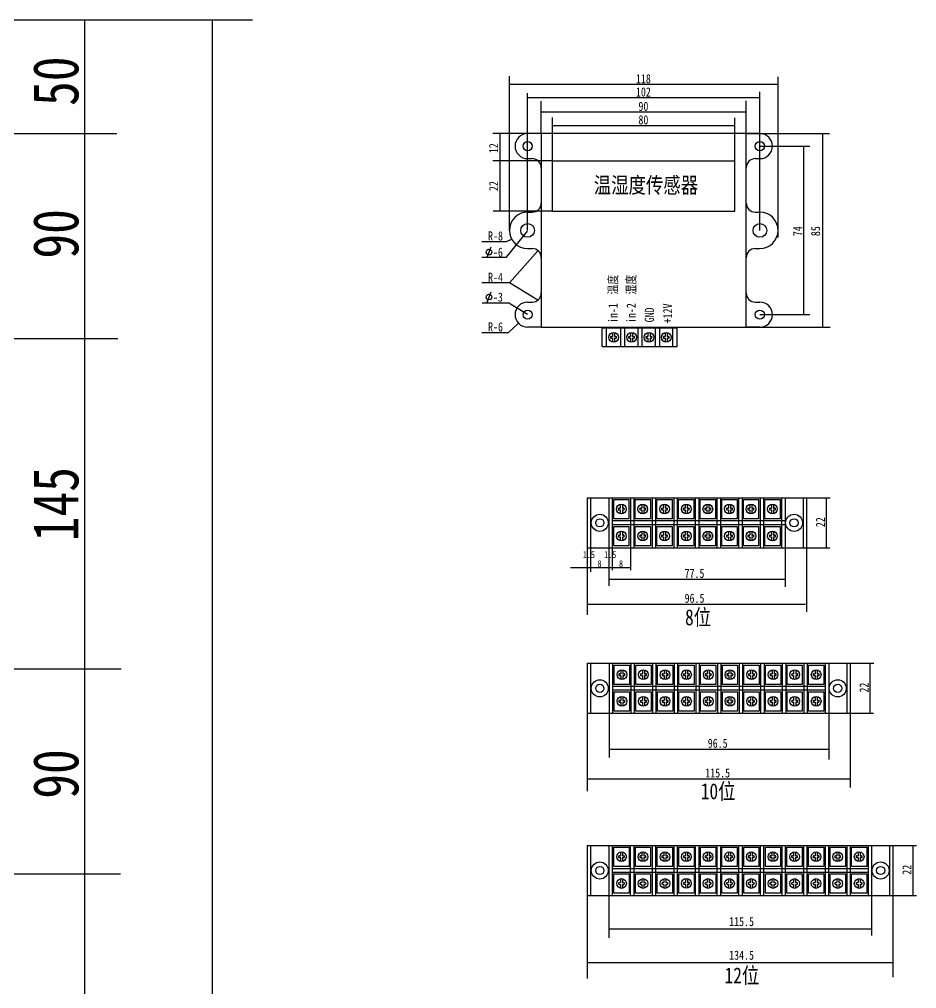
# Model space of a CAD drawing. Extents: x 1266371 to 2543862, y 307832 to 617203.
# Drawn here: x 1268331 to 1268725, y 308608.5 to 309034.2 of the extents above; entities that cross this region are included whole.
import ezdxf
from ezdxf.enums import TextEntityAlignment as Align

# ---------------------------------------------------------------- set-up
doc = ezdxf.new("R2010")
doc.units = 0
doc.header["$LTSCALE"] = 1000
doc.header["$MEASUREMENT"] = 0
doc.layers.get('0').update_dxf_attribs({"linetype": 'CONTINUOUS'})
doc.styles.add('-宋体', font='', dxfattribs={"width": 0.8})
doc.styles.get('-宋体').set_extended_font_data('SimSun')

msp = doc.modelspace()

# ---------------------------------------------------------------- linework, layer by layer
at = {"color": 1}
for p, q in [((1268284.74, 309034.1), (1268433.38, 309034.1)), ((1268359.64, 309034.24), (1268359.64, 308114.1)), ((1268415.72, 309034.24), (1268415.72, 308114.1)), ((1268546.17, 308941.57), (1268546.17, 309009.27)), ((1268664.23, 308938.39), (1268664.23, 309009.06)), ((1268546.3, 309005.71), (1268664.1, 309005.71)), ((1268554.17, 308941.56), (1268554.17, 309001.78)), ((1268554.48, 308999.9), (1268656.05, 308999.9)), ((1268656.17, 308941.56), (1268656.17, 309002.42)), ((1268560.17, 308984.06), (1268560.17, 308998.3)), ((1268650.17, 308984.06), (1268650.17, 308998.5)), ((1268560.46, 308993.56), (1268650.21, 308993.56)), ((1268565.17, 308972.06), (1268565.17, 308991.1)), ((1268645.17, 308972.06), (1268645.17, 308990.99)), ((1268565.17, 308987.62), (1268645.17, 308987.62)), ((1268160.71, 308984.09), (1268373.86, 308984.09)), ((1268554.17, 308984.06), (1268538.88, 308984.06)), ((1268542.07, 308950.06), (1268542.07, 308984.06)), ((1268650.17, 308984.06), (1268686.81, 308984.06)), ((1268683.82, 308899.31), (1268683.82, 308983.96)), ((1268656.17, 308978.56), (1268678.19, 308978.56)), ((1268675.38, 308978.33), (1268675.38, 308904.58)), ((1268565.17, 308972.06), (1268538.88, 308972.06)), ((1268565.17, 308950.06), (1268539.03, 308950.06)), ((1268544.85, 308929.73), (1268554.17, 308941.15)), ((1268534.02, 308936.64), (1268544.85, 308936.64)), ((1268544.85, 308936.64), (1268547.09, 308937.73)), ((1268546.2, 308918.48), (1268558.68, 308932.65)), ((1268534.02, 308929.73), (1268544.85, 308929.73)), ((1268546.2, 308918.48), (1268534.03, 308918.48)), ((1268558.61, 308910.86), (1268546.2, 308918.48)), ((1268545.99, 308909.66), (1268534.22, 308909.66)), ((1268554.17, 308904.56), (1268545.99, 308909.66)), ((1268550.17, 308900.75), (1268545.67, 308896.53)), ((1268656.17, 308904.56), (1268678.16, 308904.56)), ((1268545.67, 308896.53), (1268534.07, 308896.53)), ((1268650.02, 308899.06), (1268687.04, 308899.06)), ((1268148.71, 308894.1), (1268374.3, 308894.1)), ((1268676.64, 308824.1), (1268687.02, 308824.1)), ((1268685.45, 308802.36), (1268685.45, 308824.1)), ((1268580.34, 308802.1), (1268580.34, 308772.73)), ((1268581.84, 308802.15), (1268581.84, 308791.58)), ((1268589.84, 308802.15), (1268589.84, 308785.48)), ((1268591.34, 308802.15), (1268591.34, 308792.39)), ((1268599.34, 308802.2), (1268599.34, 308792.34)), ((1268667.22, 308802.2), (1268667.22, 308785.06)), ((1268676.64, 308802.2), (1268686.93, 308802.2)), ((1268676.64, 308802.2), (1268676.64, 308774)), ((1268599.3, 308793.3), (1268573.08, 308793.3)), ((1268667.22, 308788.19), (1268589.84, 308788.19)), ((1268676.28, 308777.27), (1268580.47, 308777.27)), ((1268160.16, 308748.94), (1268375.73, 308748.94)), ((1268695.82, 308751.4), (1268706.19, 308751.4)), ((1268704.62, 308729.66), (1268704.62, 308751.4)), ((1268580.34, 308729.18), (1268580.34, 308695.25)), ((1268590.02, 308729.5), (1268590.02, 308710.09)), ((1268686.4, 308729.5), (1268686.4, 308709.21)), ((1268695.82, 308729.5), (1268695.82, 308696.79)), ((1268695.82, 308729.5), (1268706.11, 308729.5)), ((1268686.4, 308713.52), (1268590.02, 308713.52)), ((1268695.51, 308700.49), (1268580.47, 308700.49)), ((1268714.64, 308671.39), (1268725.02, 308671.39)), ((1268723.45, 308649.65), (1268723.45, 308671.39)), ((1268160.16, 308658.94), (1268375.39, 308658.94)), ((1268580.34, 308649.27), (1268580.34, 308613.01)), ((1268589.84, 308649.45), (1268589.84, 308630.9)), ((1268705.22, 308649.49), (1268705.22, 308631.85)), ((1268714.64, 308649.49), (1268714.64, 308613.48)), ((1268714.64, 308649.49), (1268724.93, 308649.49)), ((1268705.22, 308634.63), (1268589.84, 308634.63)), ((1268714.47, 308619.85), (1268580.42, 308619.85))]:
    msp.add_line(p, q, dxfattribs=at)
for p, q in [((1268560.17, 308984.06), (1268554.17, 308984.06)), ((1268656.17, 308984.06), (1268650.17, 308984.06)), ((1268554.17, 308973.06), (1268556.17, 308973.06)), ((1268654.17, 308973.06), (1268656.17, 308973.06)), ((1268565.17, 308972.06), (1268645.17, 308972.06)), ((1268565.17, 308950.06), (1268565.17, 308972.06)), ((1268645.17, 308950.06), (1268645.17, 308972.06)), ((1268554.17, 308949.56), (1268556.17, 308949.56)), ((1268565.17, 308950.06), (1268645.17, 308950.06)), ((1268654.17, 308949.56), (1268656.17, 308949.56)), ((1268538.04, 308934.22), (1268536.33, 308929.65)), ((1268554.17, 308933.56), (1268556.17, 308933.56)), ((1268654.17, 308933.56), (1268656.17, 308933.56)), ((1268538.04, 308914.47), (1268536.33, 308909.9)), ((1268554.17, 308910.06), (1268556.17, 308910.06)), ((1268654.17, 308910.06), (1268656.17, 308910.06)), ((1268560.17, 308899.06), (1268554.17, 308899.06)), ((1268586.93, 308890.53), (1268586.93, 308898.71)), ((1268586.93, 308898.71), (1268619.8, 308898.71)), ((1268588.78, 308890.53), (1268588.78, 308898.71)), ((1268591.51, 308896.7), (1268591.51, 308895.02)), ((1268592.41, 308896.71), (1268592.41, 308895.02)), ((1268595.14, 308890.53), (1268595.14, 308898.71)), ((1268596.94, 308890.53), (1268596.94, 308898.71)), ((1268599.42, 308896.7), (1268599.42, 308895.02)), ((1268600.31, 308896.71), (1268600.31, 308895.02)), ((1268602.76, 308890.53), (1268602.76, 308898.71)), ((1268604.56, 308890.53), (1268604.56, 308898.71)), ((1268607.04, 308896.7), (1268607.04, 308895.02)), ((1268607.94, 308896.71), (1268607.94, 308895.02)), ((1268610.38, 308890.53), (1268610.38, 308898.71)), ((1268612.18, 308890.53), (1268612.18, 308898.71)), ((1268614.6, 308896.7), (1268614.6, 308895.02)), ((1268615.5, 308896.71), (1268615.5, 308895.02)), ((1268618, 308890.53), (1268618, 308898.71)), ((1268619.8, 308890.53), (1268619.8, 308898.71)), ((1268656.17, 308899.06), (1268650.02, 308899.06)), ((1268590.99, 308895.02), (1268591.51, 308895.02)), ((1268590.99, 308894.24), (1268591.51, 308894.24)), ((1268591.51, 308894.24), (1268591.51, 308892.54)), ((1268592.41, 308895.02), (1268592.92, 308895.02)), ((1268592.41, 308894.24), (1268592.41, 308892.53)), ((1268592.41, 308894.24), (1268592.94, 308894.24)), ((1268598.9, 308895.02), (1268599.42, 308895.02)), ((1268598.9, 308894.24), (1268599.42, 308894.24)), ((1268599.42, 308894.24), (1268599.42, 308892.54)), ((1268600.31, 308895.02), (1268600.83, 308895.02)), ((1268600.31, 308894.24), (1268600.31, 308892.53)), ((1268600.31, 308894.24), (1268600.84, 308894.24)), ((1268606.52, 308894.24), (1268607.04, 308894.24)), ((1268606.53, 308895.02), (1268607.04, 308895.02)), ((1268607.04, 308894.24), (1268607.04, 308892.54)), ((1268607.94, 308895.02), (1268608.46, 308895.02)), ((1268607.94, 308894.24), (1268607.94, 308892.53)), ((1268607.94, 308894.24), (1268608.47, 308894.24)), ((1268614.08, 308895.02), (1268614.6, 308895.02)), ((1268614.08, 308894.24), (1268614.6, 308894.24)), ((1268614.6, 308894.24), (1268614.6, 308892.54)), ((1268615.5, 308895.02), (1268616.01, 308895.02)), ((1268615.5, 308894.24), (1268615.5, 308892.53)), ((1268615.5, 308894.24), (1268616.03, 308894.24)), ((1268586.93, 308890.53), (1268619.8, 308890.53)), ((1268580.34, 308824.1), (1268676.64, 308824.1)), ((1268580.34, 308824.1), (1268580.34, 308802.15)), ((1268581.84, 308824.1), (1268581.84, 308802.15)), ((1268589.84, 308824.1), (1268589.84, 308802.15)), ((1268591.34, 308824.1), (1268591.34, 308802.15)), ((1268599.34, 308824.1), (1268599.34, 308802.2)), ((1268600.84, 308824.1), (1268600.84, 308802.2)), ((1268608.84, 308824.1), (1268608.84, 308802.2)), ((1268610.34, 308824.1), (1268610.34, 308802.2)), ((1268618.34, 308824.1), (1268618.34, 308802.2)), ((1268619.84, 308824.1), (1268619.84, 308802.2)), ((1268627.84, 308824.1), (1268627.84, 308802.2)), ((1268629.34, 308824.1), (1268629.34, 308802.2)), ((1268637.34, 308824.1), (1268637.34, 308802.2)), ((1268638.84, 308824.1), (1268638.84, 308802.2)), ((1268646.84, 308824.1), (1268646.84, 308802.2)), ((1268648.34, 308824.1), (1268648.34, 308802.2)), ((1268656.34, 308824.1), (1268656.34, 308802.2)), ((1268657.84, 308824.1), (1268657.84, 308802.2)), ((1268665.72, 308824.1), (1268665.72, 308802.2)), ((1268667.22, 308824.1), (1268667.22, 308802.2)), ((1268675.14, 308824.1), (1268675.14, 308802.2)), ((1268676.64, 308824.1), (1268676.64, 308802.2)), ((1268594.89, 308821.24), (1268594.89, 308819.55)), ((1268595.79, 308821.24), (1268595.79, 308819.55)), ((1268604.31, 308821.24), (1268604.31, 308819.55)), ((1268605.21, 308821.24), (1268605.21, 308819.55)), ((1268613.87, 308821.24), (1268613.87, 308819.55)), ((1268614.77, 308821.24), (1268614.77, 308819.55)), ((1268623.4, 308821.24), (1268623.4, 308819.55)), ((1268624.29, 308821.24), (1268624.29, 308819.55)), ((1268632.87, 308821.24), (1268632.87, 308819.55)), ((1268633.77, 308821.24), (1268633.77, 308819.55)), ((1268642.34, 308821.24), (1268642.34, 308819.55)), ((1268643.24, 308821.24), (1268643.24, 308819.55)), ((1268651.82, 308821.24), (1268651.82, 308819.55)), ((1268652.72, 308821.24), (1268652.72, 308819.55)), ((1268661.25, 308821.24), (1268661.25, 308819.55)), ((1268662.15, 308821.24), (1268662.15, 308819.55)), ((1268594.37, 308818.78), (1268594.89, 308818.78)), ((1268594.38, 308819.55), (1268594.89, 308819.55)), ((1268594.89, 308818.78), (1268594.89, 308817.07)), ((1268595.79, 308819.55), (1268596.31, 308819.55)), ((1268595.79, 308818.78), (1268595.79, 308817.07)), ((1268595.79, 308818.78), (1268596.32, 308818.78)), ((1268603.79, 308819.55), (1268604.31, 308819.55)), ((1268603.79, 308818.78), (1268604.31, 308818.78)), ((1268604.31, 308818.78), (1268604.31, 308817.07)), ((1268605.21, 308819.55), (1268605.72, 308819.55)), ((1268605.21, 308818.78), (1268605.21, 308817.07)), ((1268605.21, 308818.78), (1268605.74, 308818.78)), ((1268613.35, 308819.55), (1268613.87, 308819.55)), ((1268613.35, 308818.78), (1268613.87, 308818.78)), ((1268613.87, 308818.78), (1268613.87, 308817.07)), ((1268614.77, 308819.55), (1268615.28, 308819.55)), ((1268614.77, 308818.78), (1268614.77, 308817.07)), ((1268614.77, 308818.78), (1268615.3, 308818.78)), ((1268622.88, 308819.55), (1268623.4, 308819.55)), ((1268622.88, 308818.78), (1268623.4, 308818.78)), ((1268623.4, 308818.78), (1268623.4, 308817.07)), ((1268624.29, 308819.55), (1268624.81, 308819.55)), ((1268624.29, 308818.78), (1268624.29, 308817.07)), ((1268624.29, 308818.78), (1268624.83, 308818.78)), ((1268632.35, 308819.55), (1268632.87, 308819.55)), ((1268632.35, 308818.78), (1268632.87, 308818.78)), ((1268632.87, 308818.78), (1268632.87, 308817.07)), ((1268633.77, 308819.55), (1268634.29, 308819.55)), ((1268633.77, 308818.78), (1268633.77, 308817.07)), ((1268633.77, 308818.78), (1268634.3, 308818.78)), ((1268641.82, 308819.55), (1268642.34, 308819.55)), ((1268641.82, 308818.78), (1268642.34, 308818.78)), ((1268642.34, 308818.78), (1268642.34, 308817.07)), ((1268643.24, 308819.55), (1268643.75, 308819.55)), ((1268643.24, 308818.78), (1268643.24, 308817.07)), ((1268643.24, 308818.78), (1268643.77, 308818.78)), ((1268651.3, 308819.55), (1268651.82, 308819.55)), ((1268651.3, 308818.78), (1268651.82, 308818.78)), ((1268651.82, 308818.78), (1268651.82, 308817.07)), ((1268652.72, 308819.55), (1268653.23, 308819.55)), ((1268652.72, 308818.78), (1268652.72, 308817.07)), ((1268652.72, 308818.78), (1268653.25, 308818.78)), ((1268660.73, 308819.55), (1268661.25, 308819.55)), ((1268660.73, 308818.78), (1268661.25, 308818.78)), ((1268661.25, 308818.78), (1268661.25, 308817.07)), ((1268662.15, 308819.55), (1268662.66, 308819.55)), ((1268662.15, 308818.78), (1268662.15, 308817.07)), ((1268662.15, 308818.78), (1268662.68, 308818.78)), ((1268591.34, 308814.06), (1268667.22, 308814.06)), ((1268591.34, 308812.42), (1268667.22, 308812.42)), ((1268594.38, 308807.72), (1268594.89, 308807.72)), ((1268594.89, 308809.4), (1268594.89, 308807.72)), ((1268595.79, 308809.41), (1268595.79, 308807.72)), ((1268595.79, 308807.72), (1268596.31, 308807.72)), ((1268603.79, 308807.72), (1268604.31, 308807.72)), ((1268604.31, 308809.4), (1268604.31, 308807.72)), ((1268605.21, 308809.41), (1268605.21, 308807.72)), ((1268605.21, 308807.72), (1268605.72, 308807.72)), ((1268613.35, 308807.72), (1268613.87, 308807.72)), ((1268613.87, 308809.4), (1268613.87, 308807.72)), ((1268614.77, 308809.41), (1268614.77, 308807.72)), ((1268614.77, 308807.72), (1268615.28, 308807.72)), ((1268622.88, 308807.72), (1268623.4, 308807.72)), ((1268623.4, 308809.4), (1268623.4, 308807.72)), ((1268624.29, 308809.41), (1268624.29, 308807.72)), ((1268624.29, 308807.72), (1268624.81, 308807.72)), ((1268632.35, 308807.72), (1268632.87, 308807.72)), ((1268632.87, 308809.4), (1268632.87, 308807.72)), ((1268633.77, 308809.41), (1268633.77, 308807.72)), ((1268633.77, 308807.72), (1268634.29, 308807.72)), ((1268641.82, 308807.72), (1268642.34, 308807.72)), ((1268642.34, 308809.4), (1268642.34, 308807.72)), ((1268643.24, 308809.41), (1268643.24, 308807.72)), ((1268643.24, 308807.72), (1268643.75, 308807.72)), ((1268651.3, 308807.72), (1268651.82, 308807.72)), ((1268651.82, 308809.4), (1268651.82, 308807.72)), ((1268652.72, 308809.41), (1268652.72, 308807.72)), ((1268652.72, 308807.72), (1268653.23, 308807.72)), ((1268660.73, 308807.72), (1268661.25, 308807.72)), ((1268661.25, 308809.4), (1268661.25, 308807.72)), ((1268662.15, 308809.41), (1268662.15, 308807.72)), ((1268662.15, 308807.72), (1268662.66, 308807.72)), ((1268594.37, 308806.94), (1268594.89, 308806.94)), ((1268594.89, 308806.94), (1268594.89, 308805.23)), ((1268595.79, 308806.94), (1268595.79, 308805.23)), ((1268595.79, 308806.94), (1268596.32, 308806.94)), ((1268603.79, 308806.94), (1268604.31, 308806.94)), ((1268604.31, 308806.94), (1268604.31, 308805.23)), ((1268605.21, 308806.94), (1268605.21, 308805.23)), ((1268605.21, 308806.94), (1268605.74, 308806.94)), ((1268613.35, 308806.94), (1268613.87, 308806.94)), ((1268613.87, 308806.94), (1268613.87, 308805.23)), ((1268614.77, 308806.94), (1268614.77, 308805.23)), ((1268614.77, 308806.94), (1268615.3, 308806.94)), ((1268622.88, 308806.94), (1268623.4, 308806.94)), ((1268623.4, 308806.94), (1268623.4, 308805.23)), ((1268624.29, 308806.94), (1268624.29, 308805.23)), ((1268624.29, 308806.94), (1268624.83, 308806.94)), ((1268632.35, 308806.94), (1268632.87, 308806.94)), ((1268632.87, 308806.94), (1268632.87, 308805.23)), ((1268633.77, 308806.94), (1268633.77, 308805.23)), ((1268633.77, 308806.94), (1268634.3, 308806.94)), ((1268641.82, 308806.94), (1268642.34, 308806.94)), ((1268642.34, 308806.94), (1268642.34, 308805.23)), ((1268643.24, 308806.94), (1268643.24, 308805.23)), ((1268643.24, 308806.94), (1268643.77, 308806.94)), ((1268651.3, 308806.94), (1268651.82, 308806.94)), ((1268651.82, 308806.94), (1268651.82, 308805.23)), ((1268652.72, 308806.94), (1268652.72, 308805.23)), ((1268652.72, 308806.94), (1268653.25, 308806.94)), ((1268660.73, 308806.94), (1268661.25, 308806.94)), ((1268661.25, 308806.94), (1268661.25, 308805.23)), ((1268662.15, 308806.94), (1268662.15, 308805.23)), ((1268662.15, 308806.94), (1268662.68, 308806.94)), ((1268580.34, 308802.1), (1268676.64, 308802.2)), ((1268580.34, 308751.4), (1268695.82, 308751.4)), ((1268580.34, 308751.4), (1268580.34, 308729.45)), ((1268581.84, 308751.4), (1268581.84, 308729.45)), ((1268590.02, 308751.4), (1268590.02, 308729.5)), ((1268591.52, 308751.4), (1268591.52, 308729.5)), ((1268595.16, 308748.53), (1268595.16, 308746.84)), ((1268596.06, 308748.53), (1268596.06, 308746.84)), ((1268599.52, 308751.4), (1268599.52, 308729.5)), ((1268601.02, 308751.4), (1268601.02, 308729.5)), ((1268604.57, 308748.53), (1268604.57, 308746.84)), ((1268605.47, 308748.53), (1268605.47, 308746.84)), ((1268609.02, 308751.4), (1268609.02, 308729.5)), ((1268610.52, 308751.4), (1268610.52, 308729.5)), ((1268614.1, 308748.53), (1268614.1, 308746.84)), ((1268615, 308748.53), (1268615, 308746.84)), ((1268618.52, 308751.4), (1268618.52, 308729.5)), ((1268620.02, 308751.4), (1268620.02, 308729.5)), ((1268623.51, 308748.53), (1268623.51, 308746.84)), ((1268624.41, 308748.53), (1268624.41, 308746.84)), ((1268628.02, 308751.4), (1268628.02, 308729.5)), ((1268629.52, 308751.4), (1268629.52, 308729.5)), ((1268633.07, 308748.53), (1268633.07, 308746.84)), ((1268633.97, 308748.53), (1268633.97, 308746.84)), ((1268637.52, 308751.4), (1268637.52, 308729.5)), ((1268639.02, 308751.4), (1268639.02, 308729.5)), ((1268642.6, 308748.53), (1268642.6, 308746.84)), ((1268643.5, 308748.53), (1268643.5, 308746.84)), ((1268647.02, 308751.4), (1268647.02, 308729.5)), ((1268648.52, 308751.4), (1268648.52, 308729.5)), ((1268652.08, 308748.53), (1268652.08, 308746.84)), ((1268652.98, 308748.53), (1268652.98, 308746.84)), ((1268656.52, 308751.4), (1268656.52, 308729.5)), ((1268658.02, 308751.4), (1268658.02, 308729.5)), ((1268661.54, 308748.53), (1268661.54, 308746.84)), ((1268662.44, 308748.53), (1268662.44, 308746.84)), ((1268666.02, 308751.4), (1268666.02, 308729.5)), ((1268667.52, 308751.4), (1268667.52, 308729.5)), ((1268671.02, 308748.53), (1268671.02, 308746.84)), ((1268671.92, 308748.53), (1268671.92, 308746.84)), ((1268675.52, 308751.4), (1268675.52, 308729.5)), ((1268677.02, 308751.4), (1268677.02, 308729.5)), ((1268680.46, 308748.53), (1268680.46, 308746.84)), ((1268681.35, 308748.53), (1268681.35, 308746.84)), ((1268684.9, 308751.4), (1268684.9, 308729.5)), ((1268686.4, 308751.4), (1268686.4, 308729.5)), ((1268694.32, 308751.4), (1268694.32, 308729.5)), ((1268695.82, 308751.4), (1268695.82, 308729.5)), ((1268594.64, 308746.84), (1268595.16, 308746.84)), ((1268594.64, 308746.07), (1268595.16, 308746.07)), ((1268595.16, 308746.07), (1268595.16, 308744.36)), ((1268596.06, 308746.84), (1268596.57, 308746.84)), ((1268596.06, 308746.07), (1268596.06, 308744.36)), ((1268596.06, 308746.07), (1268596.59, 308746.07)), ((1268604.05, 308746.07), (1268604.57, 308746.07)), ((1268604.06, 308746.84), (1268604.57, 308746.84)), ((1268604.57, 308746.07), (1268604.57, 308744.36)), ((1268605.47, 308746.84), (1268605.99, 308746.84)), ((1268605.47, 308746.07), (1268605.47, 308744.36)), ((1268605.47, 308746.07), (1268606, 308746.07)), ((1268613.58, 308746.84), (1268614.1, 308746.84)), ((1268613.58, 308746.07), (1268614.1, 308746.07)), ((1268614.1, 308746.07), (1268614.1, 308744.36)), ((1268615, 308746.84), (1268615.51, 308746.84)), ((1268615, 308746.07), (1268615, 308744.36)), ((1268615, 308746.07), (1268615.53, 308746.07)), ((1268622.99, 308746.84), (1268623.51, 308746.84)), ((1268622.99, 308746.07), (1268623.51, 308746.07)), ((1268623.51, 308746.07), (1268623.51, 308744.36)), ((1268624.41, 308746.84), (1268624.93, 308746.84)), ((1268624.41, 308746.07), (1268624.41, 308744.36)), ((1268624.41, 308746.07), (1268624.94, 308746.07)), ((1268632.55, 308746.84), (1268633.07, 308746.84)), ((1268632.55, 308746.07), (1268633.07, 308746.07)), ((1268633.07, 308746.07), (1268633.07, 308744.36)), ((1268633.97, 308746.84), (1268634.49, 308746.84)), ((1268633.97, 308746.07), (1268633.97, 308744.36)), ((1268633.97, 308746.07), (1268634.5, 308746.07)), ((1268642.08, 308746.84), (1268642.6, 308746.84)), ((1268642.08, 308746.07), (1268642.6, 308746.07)), ((1268642.6, 308746.07), (1268642.6, 308744.36)), ((1268643.5, 308746.84), (1268644.01, 308746.84)), ((1268643.5, 308746.07), (1268643.5, 308744.36)), ((1268643.5, 308746.07), (1268644.03, 308746.07)), ((1268651.56, 308746.84), (1268652.08, 308746.84)), ((1268651.56, 308746.07), (1268652.08, 308746.07)), ((1268652.08, 308746.07), (1268652.08, 308744.36)), ((1268652.98, 308746.84), (1268653.49, 308746.84)), ((1268652.98, 308746.07), (1268652.98, 308744.36)), ((1268652.98, 308746.07), (1268653.51, 308746.07)), ((1268661.02, 308746.07), (1268661.54, 308746.07)), ((1268661.03, 308746.84), (1268661.54, 308746.84)), ((1268661.54, 308746.07), (1268661.54, 308744.36)), ((1268662.44, 308746.84), (1268662.96, 308746.84)), ((1268662.44, 308746.07), (1268662.44, 308744.36)), ((1268662.44, 308746.07), (1268662.97, 308746.07)), ((1268670.5, 308746.84), (1268671.02, 308746.84)), ((1268670.5, 308746.07), (1268671.02, 308746.07)), ((1268671.02, 308746.07), (1268671.02, 308744.36)), ((1268671.92, 308746.84), (1268672.43, 308746.84)), ((1268671.92, 308746.07), (1268671.92, 308744.36)), ((1268671.92, 308746.07), (1268672.45, 308746.07)), ((1268679.94, 308746.84), (1268680.46, 308746.84)), ((1268679.94, 308746.07), (1268680.46, 308746.07)), ((1268680.46, 308746.07), (1268680.46, 308744.36)), ((1268681.35, 308746.84), (1268681.87, 308746.84)), ((1268681.35, 308746.07), (1268681.35, 308744.36)), ((1268681.35, 308746.07), (1268681.88, 308746.07)), ((1268591.52, 308741.36), (1268684.9, 308741.36)), ((1268591.52, 308739.72), (1268684.9, 308739.72)), ((1268594.64, 308735.14), (1268595.16, 308735.14)), ((1268595.16, 308736.83), (1268595.16, 308735.14)), ((1268596.06, 308736.83), (1268596.06, 308735.14)), ((1268596.06, 308735.14), (1268596.57, 308735.14)), ((1268604.06, 308735.14), (1268604.57, 308735.14)), ((1268604.57, 308736.83), (1268604.57, 308735.14)), ((1268605.47, 308736.83), (1268605.47, 308735.14)), ((1268605.47, 308735.14), (1268605.99, 308735.14)), ((1268613.58, 308735.14), (1268614.1, 308735.14)), ((1268614.1, 308736.83), (1268614.1, 308735.14)), ((1268615, 308736.83), (1268615, 308735.14)), ((1268615, 308735.14), (1268615.51, 308735.14)), ((1268622.99, 308735.14), (1268623.51, 308735.14)), ((1268623.51, 308736.83), (1268623.51, 308735.14)), ((1268624.41, 308736.83), (1268624.41, 308735.14)), ((1268624.41, 308735.14), (1268624.93, 308735.14)), ((1268632.55, 308735.14), (1268633.07, 308735.14)), ((1268633.07, 308736.83), (1268633.07, 308735.14)), ((1268633.97, 308736.83), (1268633.97, 308735.14)), ((1268633.97, 308735.14), (1268634.49, 308735.14)), ((1268642.08, 308735.14), (1268642.6, 308735.14)), ((1268642.6, 308736.83), (1268642.6, 308735.14)), ((1268643.5, 308736.83), (1268643.5, 308735.14)), ((1268643.5, 308735.14), (1268644.01, 308735.14)), ((1268651.56, 308735.14), (1268652.08, 308735.14)), ((1268652.08, 308736.83), (1268652.08, 308735.14)), ((1268652.98, 308736.83), (1268652.98, 308735.14)), ((1268652.98, 308735.14), (1268653.49, 308735.14)), ((1268661.03, 308735.14), (1268661.54, 308735.14)), ((1268661.54, 308736.83), (1268661.54, 308735.14)), ((1268662.44, 308736.83), (1268662.44, 308735.14)), ((1268662.44, 308735.14), (1268662.96, 308735.14)), ((1268670.5, 308735.14), (1268671.02, 308735.14)), ((1268671.02, 308736.83), (1268671.02, 308735.14)), ((1268671.92, 308736.83), (1268671.92, 308735.14)), ((1268671.92, 308735.14), (1268672.43, 308735.14)), ((1268679.94, 308735.14), (1268680.46, 308735.14)), ((1268680.46, 308736.83), (1268680.46, 308735.14)), ((1268681.35, 308736.83), (1268681.35, 308735.14)), ((1268681.35, 308735.14), (1268681.87, 308735.14)), ((1268594.64, 308734.37), (1268595.16, 308734.37)), ((1268595.16, 308734.37), (1268595.16, 308732.66)), ((1268596.06, 308734.37), (1268596.06, 308732.66)), ((1268596.06, 308734.37), (1268596.59, 308734.37)), ((1268604.05, 308734.37), (1268604.57, 308734.37)), ((1268604.57, 308734.37), (1268604.57, 308732.66)), ((1268605.47, 308734.37), (1268605.47, 308732.66)), ((1268605.47, 308734.37), (1268606, 308734.37)), ((1268613.58, 308734.37), (1268614.1, 308734.37)), ((1268614.1, 308734.37), (1268614.1, 308732.66)), ((1268615, 308734.37), (1268615, 308732.66)), ((1268615, 308734.37), (1268615.53, 308734.37)), ((1268622.99, 308734.37), (1268623.51, 308734.37)), ((1268623.51, 308734.37), (1268623.51, 308732.66)), ((1268624.41, 308734.37), (1268624.41, 308732.66)), ((1268624.41, 308734.37), (1268624.94, 308734.37)), ((1268632.55, 308734.37), (1268633.07, 308734.37)), ((1268633.07, 308734.37), (1268633.07, 308732.66)), ((1268633.97, 308734.37), (1268633.97, 308732.66)), ((1268633.97, 308734.37), (1268634.5, 308734.37)), ((1268642.08, 308734.37), (1268642.6, 308734.37)), ((1268642.6, 308734.37), (1268642.6, 308732.66)), ((1268643.5, 308734.37), (1268643.5, 308732.66)), ((1268643.5, 308734.37), (1268644.03, 308734.37)), ((1268651.56, 308734.37), (1268652.08, 308734.37)), ((1268652.08, 308734.37), (1268652.08, 308732.66)), ((1268652.98, 308734.37), (1268652.98, 308732.66)), ((1268652.98, 308734.37), (1268653.51, 308734.37)), ((1268661.02, 308734.37), (1268661.54, 308734.37)), ((1268661.54, 308734.37), (1268661.54, 308732.66)), ((1268662.44, 308734.37), (1268662.44, 308732.66)), ((1268662.44, 308734.37), (1268662.97, 308734.37)), ((1268670.5, 308734.37), (1268671.02, 308734.37)), ((1268671.02, 308734.37), (1268671.02, 308732.66)), ((1268671.92, 308734.37), (1268671.92, 308732.66)), ((1268671.92, 308734.37), (1268672.45, 308734.37)), ((1268679.94, 308734.37), (1268680.46, 308734.37)), ((1268680.46, 308734.37), (1268680.46, 308732.66)), ((1268681.35, 308734.37), (1268681.35, 308732.66)), ((1268681.35, 308734.37), (1268681.88, 308734.37)), ((1268580.34, 308729.45), (1268695.82, 308729.5)), ((1268580.34, 308671.39), (1268714.64, 308671.39)), ((1268580.34, 308671.39), (1268580.34, 308649.45)), ((1268581.84, 308671.39), (1268581.84, 308649.45)), ((1268589.84, 308671.39), (1268589.84, 308649.45)), ((1268591.34, 308671.39), (1268591.34, 308649.45)), ((1268599.28, 308671.39), (1268599.28, 308649.49)), ((1268600.84, 308671.39), (1268600.84, 308649.49)), ((1268608.84, 308671.39), (1268608.84, 308649.49)), ((1268610.34, 308671.39), (1268610.34, 308649.49)), ((1268618.34, 308671.39), (1268618.34, 308649.49)), ((1268619.84, 308671.39), (1268619.84, 308649.49)), ((1268627.84, 308671.39), (1268627.84, 308649.49)), ((1268629.34, 308671.39), (1268629.34, 308649.49)), ((1268637.34, 308671.39), (1268637.34, 308649.49)), ((1268638.84, 308671.39), (1268638.84, 308649.49)), ((1268646.84, 308671.39), (1268646.84, 308649.49)), ((1268648.34, 308671.39), (1268648.34, 308649.49)), ((1268656.34, 308671.39), (1268656.34, 308649.49)), ((1268657.84, 308671.39), (1268657.84, 308649.49)), ((1268665.84, 308671.39), (1268665.84, 308649.49)), ((1268667.34, 308671.39), (1268667.34, 308649.49)), ((1268675.34, 308671.39), (1268675.34, 308649.49)), ((1268676.84, 308671.39), (1268676.84, 308649.49)), ((1268684.84, 308671.39), (1268684.84, 308649.49)), ((1268686.34, 308671.39), (1268686.34, 308649.49)), ((1268694.34, 308671.39), (1268694.34, 308649.49)), ((1268695.84, 308671.39), (1268695.84, 308649.49)), ((1268703.72, 308671.39), (1268703.72, 308649.49)), ((1268705.22, 308671.39), (1268705.22, 308649.49)), ((1268713.14, 308671.39), (1268713.14, 308649.49)), ((1268714.64, 308671.39), (1268714.64, 308649.49)), ((1268594.46, 308666.83), (1268594.98, 308666.83)), ((1268594.98, 308668.52), (1268594.98, 308666.83)), ((1268595.88, 308668.52), (1268595.88, 308666.83)), ((1268595.88, 308666.83), (1268596.39, 308666.83)), ((1268603.88, 308666.83), (1268604.4, 308666.83)), ((1268604.4, 308668.52), (1268604.4, 308666.83)), ((1268605.29, 308668.52), (1268605.29, 308666.83)), ((1268605.29, 308666.83), (1268605.81, 308666.83)), ((1268613.52, 308666.83), (1268614.04, 308666.83)), ((1268614.04, 308668.52), (1268614.04, 308666.83)), ((1268614.94, 308668.52), (1268614.94, 308666.83)), ((1268614.94, 308666.83), (1268615.46, 308666.83)), ((1268622.94, 308666.83), (1268623.46, 308666.83)), ((1268623.46, 308668.52), (1268623.46, 308666.83)), ((1268624.36, 308668.52), (1268624.36, 308666.83)), ((1268624.36, 308666.83), (1268624.87, 308666.83)), ((1268632.46, 308666.83), (1268632.98, 308666.83)), ((1268632.98, 308668.52), (1268632.98, 308666.83)), ((1268633.88, 308668.52), (1268633.88, 308666.83)), ((1268633.88, 308666.83), (1268634.39, 308666.83)), ((1268641.88, 308666.83), (1268642.4, 308666.83)), ((1268642.4, 308668.52), (1268642.4, 308666.83)), ((1268643.3, 308668.52), (1268643.3, 308666.83)), ((1268643.3, 308666.83), (1268643.81, 308666.83)), ((1268651.44, 308666.83), (1268651.96, 308666.83)), ((1268651.96, 308668.52), (1268651.96, 308666.83)), ((1268652.86, 308668.52), (1268652.86, 308666.83)), ((1268652.86, 308666.83), (1268653.37, 308666.83)), ((1268660.97, 308666.83), (1268661.49, 308666.83)), ((1268661.49, 308668.52), (1268661.49, 308666.83)), ((1268662.38, 308668.52), (1268662.38, 308666.83)), ((1268662.38, 308666.83), (1268662.9, 308666.83)), ((1268670.44, 308666.83), (1268670.96, 308666.83)), ((1268670.96, 308668.52), (1268670.96, 308666.83)), ((1268671.86, 308668.52), (1268671.86, 308666.83)), ((1268671.86, 308666.83), (1268672.37, 308666.83)), ((1268679.91, 308666.83), (1268680.43, 308666.83)), ((1268680.43, 308668.52), (1268680.43, 308666.83)), ((1268681.33, 308668.52), (1268681.33, 308666.83)), ((1268681.33, 308666.83), (1268681.84, 308666.83)), ((1268689.39, 308666.83), (1268689.91, 308666.83)), ((1268689.91, 308668.52), (1268689.91, 308666.83)), ((1268690.8, 308668.52), (1268690.8, 308666.83)), ((1268690.8, 308666.83), (1268691.32, 308666.83)), ((1268698.82, 308666.83), (1268699.34, 308666.83)), ((1268699.34, 308668.52), (1268699.34, 308666.83)), ((1268700.24, 308668.52), (1268700.24, 308666.83)), ((1268700.24, 308666.83), (1268700.75, 308666.83)), ((1268594.46, 308666.05), (1268594.98, 308666.05)), ((1268594.98, 308666.05), (1268594.98, 308664.35)), ((1268595.88, 308666.05), (1268595.88, 308664.34)), ((1268595.88, 308666.05), (1268596.41, 308666.05)), ((1268603.88, 308666.05), (1268604.4, 308666.05)), ((1268604.4, 308666.05), (1268604.4, 308664.35)), ((1268605.29, 308666.05), (1268605.29, 308664.34)), ((1268605.29, 308666.05), (1268605.83, 308666.05)), ((1268613.52, 308666.05), (1268614.04, 308666.05)), ((1268614.04, 308666.05), (1268614.04, 308664.35)), ((1268614.94, 308666.05), (1268614.94, 308664.34)), ((1268614.94, 308666.05), (1268615.47, 308666.05)), ((1268622.94, 308666.05), (1268623.46, 308666.05)), ((1268623.46, 308666.05), (1268623.46, 308664.35)), ((1268624.36, 308666.05), (1268624.36, 308664.34)), ((1268624.36, 308666.05), (1268624.89, 308666.05)), ((1268632.46, 308666.05), (1268632.98, 308666.05)), ((1268632.98, 308666.05), (1268632.98, 308664.35)), ((1268633.88, 308666.05), (1268633.88, 308664.34)), ((1268633.88, 308666.05), (1268634.41, 308666.05)), ((1268641.88, 308666.05), (1268642.4, 308666.05)), ((1268642.4, 308666.05), (1268642.4, 308664.35)), ((1268643.3, 308666.05), (1268643.3, 308664.34)), ((1268643.3, 308666.05), (1268643.83, 308666.05)), ((1268651.44, 308666.05), (1268651.96, 308666.05)), ((1268651.96, 308666.05), (1268651.96, 308664.35)), ((1268652.86, 308666.05), (1268652.86, 308664.34)), ((1268652.86, 308666.05), (1268653.39, 308666.05)), ((1268660.97, 308666.05), (1268661.49, 308666.05)), ((1268661.49, 308666.05), (1268661.49, 308664.35)), ((1268662.38, 308666.05), (1268662.38, 308664.34)), ((1268662.38, 308666.05), (1268662.91, 308666.05)), ((1268670.44, 308666.05), (1268670.96, 308666.05)), ((1268670.96, 308666.05), (1268670.96, 308664.35)), ((1268671.86, 308666.05), (1268671.86, 308664.34)), ((1268671.86, 308666.05), (1268672.39, 308666.05)), ((1268679.91, 308666.05), (1268680.43, 308666.05)), ((1268680.43, 308666.05), (1268680.43, 308664.35)), ((1268681.33, 308666.05), (1268681.33, 308664.34)), ((1268681.33, 308666.05), (1268681.86, 308666.05)), ((1268689.39, 308666.05), (1268689.91, 308666.05)), ((1268689.91, 308666.05), (1268689.91, 308664.35)), ((1268690.8, 308666.05), (1268690.8, 308664.34)), ((1268690.8, 308666.05), (1268691.34, 308666.05)), ((1268698.82, 308666.05), (1268699.34, 308666.05)), ((1268699.34, 308666.05), (1268699.34, 308664.35)), ((1268700.24, 308666.05), (1268700.24, 308664.34)), ((1268700.24, 308666.05), (1268700.77, 308666.05)), ((1268591.34, 308661.35), (1268703.72, 308661.35)), ((1268591.34, 308659.71), (1268703.72, 308659.71)), ((1268594.46, 308655.09), (1268594.98, 308655.09)), ((1268594.46, 308654.31), (1268594.98, 308654.31)), ((1268594.98, 308656.78), (1268594.98, 308655.09)), ((1268594.98, 308654.31), (1268594.98, 308652.61)), ((1268595.88, 308656.78), (1268595.88, 308655.09)), ((1268595.88, 308655.09), (1268596.39, 308655.09)), ((1268595.88, 308654.31), (1268595.88, 308652.6)), ((1268595.88, 308654.31), (1268596.41, 308654.31)), ((1268603.88, 308655.09), (1268604.4, 308655.09)), ((1268603.88, 308654.31), (1268604.4, 308654.31)), ((1268604.4, 308656.78), (1268604.4, 308655.09)), ((1268604.4, 308654.31), (1268604.4, 308652.61)), ((1268605.29, 308656.78), (1268605.29, 308655.09)), ((1268605.29, 308655.09), (1268605.81, 308655.09)), ((1268605.29, 308654.31), (1268605.29, 308652.6)), ((1268605.29, 308654.31), (1268605.83, 308654.31)), ((1268613.52, 308655.09), (1268614.04, 308655.09)), ((1268613.52, 308654.31), (1268614.04, 308654.31)), ((1268614.04, 308656.78), (1268614.04, 308655.09)), ((1268614.04, 308654.31), (1268614.04, 308652.61)), ((1268614.94, 308656.78), (1268614.94, 308655.09)), ((1268614.94, 308655.09), (1268615.46, 308655.09)), ((1268614.94, 308654.31), (1268614.94, 308652.6)), ((1268614.94, 308654.31), (1268615.47, 308654.31)), ((1268622.94, 308655.14), (1268623.46, 308655.14)), ((1268622.94, 308654.36), (1268623.46, 308654.36)), ((1268623.46, 308656.82), (1268623.46, 308655.14)), ((1268623.46, 308654.36), (1268623.46, 308652.65)), ((1268624.36, 308656.83), (1268624.36, 308655.14)), ((1268624.36, 308655.14), (1268624.87, 308655.14)), ((1268624.36, 308654.36), (1268624.36, 308652.65)), ((1268624.36, 308654.36), (1268624.89, 308654.36)), ((1268632.46, 308655.09), (1268632.98, 308655.09)), ((1268632.46, 308654.31), (1268632.98, 308654.31)), ((1268632.98, 308656.78), (1268632.98, 308655.09)), ((1268632.98, 308654.31), (1268632.98, 308652.61)), ((1268633.88, 308656.78), (1268633.88, 308655.09)), ((1268633.88, 308655.09), (1268634.39, 308655.09)), ((1268633.88, 308654.31), (1268633.88, 308652.6)), ((1268633.88, 308654.31), (1268634.41, 308654.31)), ((1268641.88, 308655.09), (1268642.4, 308655.09)), ((1268641.88, 308654.31), (1268642.4, 308654.31)), ((1268642.4, 308656.78), (1268642.4, 308655.09)), ((1268642.4, 308654.31), (1268642.4, 308652.61)), ((1268643.3, 308656.78), (1268643.3, 308655.09)), ((1268643.3, 308655.09), (1268643.81, 308655.09)), ((1268643.3, 308654.31), (1268643.3, 308652.6)), ((1268643.3, 308654.31), (1268643.83, 308654.31)), ((1268651.44, 308655.09), (1268651.96, 308655.09)), ((1268651.44, 308654.31), (1268651.96, 308654.31)), ((1268651.96, 308656.78), (1268651.96, 308655.09)), ((1268651.96, 308654.31), (1268651.96, 308652.61)), ((1268652.86, 308656.78), (1268652.86, 308655.09)), ((1268652.86, 308655.09), (1268653.37, 308655.09)), ((1268652.86, 308654.31), (1268652.86, 308652.6)), ((1268652.86, 308654.31), (1268653.39, 308654.31)), ((1268660.97, 308655.09), (1268661.49, 308655.09)), ((1268660.97, 308654.31), (1268661.49, 308654.31)), ((1268661.49, 308656.78), (1268661.49, 308655.09)), ((1268661.49, 308654.31), (1268661.49, 308652.61)), ((1268662.38, 308656.78), (1268662.38, 308655.09)), ((1268662.38, 308655.09), (1268662.9, 308655.09)), ((1268662.38, 308654.31), (1268662.38, 308652.6)), ((1268662.38, 308654.31), (1268662.91, 308654.31)), ((1268670.44, 308655.09), (1268670.96, 308655.09)), ((1268670.44, 308654.31), (1268670.96, 308654.31)), ((1268670.96, 308656.78), (1268670.96, 308655.09)), ((1268670.96, 308654.31), (1268670.96, 308652.61)), ((1268671.86, 308656.78), (1268671.86, 308655.09)), ((1268671.86, 308655.09), (1268672.37, 308655.09)), ((1268671.86, 308654.31), (1268671.86, 308652.6)), ((1268671.86, 308654.31), (1268672.39, 308654.31)), ((1268679.91, 308655.09), (1268680.43, 308655.09)), ((1268679.91, 308654.31), (1268680.43, 308654.31)), ((1268680.43, 308656.78), (1268680.43, 308655.09)), ((1268680.43, 308654.31), (1268680.43, 308652.61)), ((1268681.33, 308656.78), (1268681.33, 308655.09)), ((1268681.33, 308655.09), (1268681.84, 308655.09)), ((1268681.33, 308654.31), (1268681.33, 308652.6)), ((1268681.33, 308654.31), (1268681.86, 308654.31)), ((1268689.39, 308655.09), (1268689.91, 308655.09)), ((1268689.39, 308654.31), (1268689.91, 308654.31)), ((1268689.91, 308656.78), (1268689.91, 308655.09)), ((1268689.91, 308654.31), (1268689.91, 308652.61)), ((1268690.8, 308656.78), (1268690.8, 308655.09)), ((1268690.8, 308655.09), (1268691.32, 308655.09)), ((1268690.8, 308654.31), (1268690.8, 308652.6)), ((1268690.8, 308654.31), (1268691.34, 308654.31)), ((1268698.82, 308655.09), (1268699.34, 308655.09)), ((1268698.82, 308654.31), (1268699.34, 308654.31)), ((1268699.34, 308656.78), (1268699.34, 308655.09)), ((1268699.34, 308654.31), (1268699.34, 308652.61)), ((1268700.24, 308656.78), (1268700.24, 308655.09)), ((1268700.24, 308655.09), (1268700.75, 308655.09)), ((1268700.24, 308654.31), (1268700.24, 308652.6)), ((1268700.24, 308654.31), (1268700.77, 308654.31)), ((1268580.34, 308649.45), (1268714.64, 308649.49))]:
    msp.add_line(p, q)
for points in [[(1268560.17, 308899.06), (1268650.17, 308899.06), (1268650.17, 308984.06), (1268560.17, 308984.06)], [(1268592, 308823.35), (1268598.7, 308823.35), (1268598.7, 308814.85), (1268592, 308814.85)], [(1268601.42, 308823.35), (1268608.12, 308823.35), (1268608.12, 308814.85), (1268601.42, 308814.85)], [(1268610.98, 308823.35), (1268617.68, 308823.35), (1268617.68, 308814.85), (1268610.98, 308814.85)], [(1268620.51, 308823.35), (1268627.21, 308823.35), (1268627.21, 308814.85), (1268620.51, 308814.85)], [(1268629.98, 308823.35), (1268636.68, 308823.35), (1268636.68, 308814.85), (1268629.98, 308814.85)], [(1268639.45, 308823.35), (1268646.15, 308823.35), (1268646.15, 308814.85), (1268639.45, 308814.85)], [(1268648.93, 308823.35), (1268655.63, 308823.35), (1268655.63, 308814.85), (1268648.93, 308814.85)], [(1268658.36, 308823.35), (1268665.06, 308823.35), (1268665.06, 308814.85), (1268658.36, 308814.85)], [(1268592, 308811.51), (1268598.7, 308811.51), (1268598.7, 308803.01), (1268592, 308803.01)], [(1268601.42, 308811.51), (1268608.12, 308811.51), (1268608.12, 308803.01), (1268601.42, 308803.01)], [(1268610.98, 308811.51), (1268617.68, 308811.51), (1268617.68, 308803.01), (1268610.98, 308803.01)], [(1268620.51, 308811.51), (1268627.21, 308811.51), (1268627.21, 308803.01), (1268620.51, 308803.01)], [(1268629.98, 308811.51), (1268636.68, 308811.51), (1268636.68, 308803.01), (1268629.98, 308803.01)], [(1268639.45, 308811.51), (1268646.15, 308811.51), (1268646.15, 308803.01), (1268639.45, 308803.01)], [(1268648.93, 308811.51), (1268655.63, 308811.51), (1268655.63, 308803.01), (1268648.93, 308803.01)], [(1268658.36, 308811.51), (1268665.06, 308811.51), (1268665.06, 308803.01), (1268658.36, 308803.01)], [(1268592.27, 308750.64), (1268598.97, 308750.64), (1268598.97, 308742.14), (1268592.27, 308742.14)], [(1268601.68, 308750.64), (1268608.38, 308750.64), (1268608.38, 308742.14), (1268601.68, 308742.14)], [(1268611.21, 308750.64), (1268617.91, 308750.64), (1268617.91, 308742.14), (1268611.21, 308742.14)], [(1268620.62, 308750.64), (1268627.32, 308750.64), (1268627.32, 308742.14), (1268620.62, 308742.14)], [(1268630.18, 308750.64), (1268636.88, 308750.64), (1268636.88, 308742.14), (1268630.18, 308742.14)], [(1268639.71, 308750.64), (1268646.41, 308750.64), (1268646.41, 308742.14), (1268639.71, 308742.14)], [(1268649.19, 308750.64), (1268655.89, 308750.64), (1268655.89, 308742.14), (1268649.19, 308742.14)], [(1268658.65, 308750.64), (1268665.35, 308750.64), (1268665.35, 308742.14), (1268658.65, 308742.14)], [(1268668.13, 308750.64), (1268674.83, 308750.64), (1268674.83, 308742.14), (1268668.13, 308742.14)], [(1268677.56, 308750.64), (1268684.27, 308750.64), (1268684.27, 308742.14), (1268677.56, 308742.14)], [(1268592.27, 308738.94), (1268598.97, 308738.94), (1268598.97, 308730.44), (1268592.27, 308730.44)], [(1268601.68, 308738.94), (1268608.38, 308738.94), (1268608.38, 308730.44), (1268601.68, 308730.44)], [(1268611.21, 308738.94), (1268617.91, 308738.94), (1268617.91, 308730.44), (1268611.21, 308730.44)], [(1268620.62, 308738.94), (1268627.32, 308738.94), (1268627.32, 308730.44), (1268620.62, 308730.44)], [(1268630.18, 308738.94), (1268636.88, 308738.94), (1268636.88, 308730.44), (1268630.18, 308730.44)], [(1268639.71, 308738.94), (1268646.41, 308738.94), (1268646.41, 308730.44), (1268639.71, 308730.44)], [(1268649.19, 308738.94), (1268655.89, 308738.94), (1268655.89, 308730.44), (1268649.19, 308730.44)], [(1268658.65, 308738.94), (1268665.35, 308738.94), (1268665.35, 308730.44), (1268658.65, 308730.44)], [(1268668.13, 308738.94), (1268674.83, 308738.94), (1268674.83, 308730.44), (1268668.13, 308730.44)], [(1268677.56, 308738.94), (1268684.27, 308738.94), (1268684.27, 308730.44), (1268677.56, 308730.44)], [(1268592.09, 308670.63), (1268598.79, 308670.63), (1268598.79, 308662.12), (1268592.09, 308662.12)], [(1268601.51, 308670.63), (1268608.21, 308670.63), (1268608.21, 308662.12), (1268601.51, 308662.12)], [(1268611.15, 308670.63), (1268617.85, 308670.63), (1268617.85, 308662.12), (1268611.15, 308662.12)], [(1268620.57, 308670.63), (1268627.27, 308670.63), (1268627.27, 308662.12), (1268620.57, 308662.12)], [(1268630.09, 308670.63), (1268636.79, 308670.63), (1268636.79, 308662.12), (1268630.09, 308662.12)], [(1268639.51, 308670.63), (1268646.21, 308670.63), (1268646.21, 308662.12), (1268639.51, 308662.12)], [(1268649.07, 308670.63), (1268655.77, 308670.63), (1268655.77, 308662.12), (1268649.07, 308662.12)], [(1268658.59, 308670.63), (1268665.3, 308670.63), (1268665.3, 308662.12), (1268658.59, 308662.12)], [(1268668.07, 308670.63), (1268674.77, 308670.63), (1268674.77, 308662.12), (1268668.07, 308662.12)], [(1268677.54, 308670.63), (1268684.24, 308670.63), (1268684.24, 308662.12), (1268677.54, 308662.12)], [(1268687.02, 308670.63), (1268693.72, 308670.63), (1268693.72, 308662.12), (1268687.02, 308662.12)], [(1268696.45, 308670.63), (1268703.15, 308670.63), (1268703.15, 308662.12), (1268696.45, 308662.12)], [(1268592.09, 308658.89), (1268598.79, 308658.89), (1268598.79, 308650.38), (1268592.09, 308650.38)], [(1268601.51, 308658.89), (1268608.21, 308658.89), (1268608.21, 308650.38), (1268601.51, 308650.38)], [(1268611.15, 308658.89), (1268617.85, 308658.89), (1268617.85, 308650.38), (1268611.15, 308650.38)], [(1268620.57, 308658.89), (1268627.27, 308658.89), (1268627.27, 308650.38), (1268620.57, 308650.38)], [(1268630.09, 308658.89), (1268636.79, 308658.89), (1268636.79, 308650.38), (1268630.09, 308650.38)], [(1268639.51, 308658.89), (1268646.21, 308658.89), (1268646.21, 308650.38), (1268639.51, 308650.38)], [(1268649.07, 308658.89), (1268655.77, 308658.89), (1268655.77, 308650.38), (1268649.07, 308650.38)], [(1268658.59, 308658.89), (1268665.3, 308658.89), (1268665.3, 308650.38), (1268658.59, 308650.38)], [(1268668.07, 308658.89), (1268674.77, 308658.89), (1268674.77, 308650.38), (1268668.07, 308650.38)], [(1268677.54, 308658.89), (1268684.24, 308658.89), (1268684.24, 308650.38), (1268677.54, 308650.38)], [(1268687.02, 308658.89), (1268693.72, 308658.89), (1268693.72, 308650.38), (1268687.02, 308650.38)], [(1268696.45, 308658.89), (1268703.15, 308658.89), (1268703.15, 308650.38), (1268696.45, 308650.38)]]:
    msp.add_lwpolyline(points, close=True)
for centre, radius in [((1268554.17, 308978.56), 2), ((1268656.17, 308978.56), 2), ((1268554.17, 308941.56), 3), ((1268656.17, 308941.56), 3), ((1268537.22, 308932.03), 1.24), ((1268537.22, 308912.28), 1.24), ((1268554.17, 308904.56), 2), ((1268656.17, 308904.56), 2), ((1268591.96, 308894.62), 2.13), ((1268599.87, 308894.62), 2.13), ((1268607.5, 308894.62), 2.13), ((1268615.05, 308894.62), 2.13), ((1268595.35, 308819.16), 2.13), ((1268604.76, 308819.16), 2.13), ((1268614.32, 308819.16), 2.13), ((1268623.85, 308819.16), 2.13), ((1268633.33, 308819.16), 2.13), ((1268642.79, 308819.16), 2.13), ((1268652.27, 308819.16), 2.13), ((1268661.71, 308819.16), 2.13), ((1268585.88, 308813.11), 3.75), ((1268671.21, 308813.11), 3.75), ((1268585.88, 308813.11), 1.8), ((1268671.21, 308813.11), 1.8), ((1268595.35, 308807.32), 2.13), ((1268604.76, 308807.32), 2.13), ((1268614.32, 308807.32), 2.13), ((1268623.85, 308807.32), 2.13), ((1268633.33, 308807.32), 2.13), ((1268642.79, 308807.32), 2.13), ((1268652.27, 308807.32), 2.13), ((1268661.71, 308807.32), 2.13), ((1268595.61, 308746.45), 2.13), ((1268605.03, 308746.45), 2.13), ((1268614.55, 308746.45), 2.13), ((1268623.97, 308746.45), 2.13), ((1268633.53, 308746.45), 2.13), ((1268643.05, 308746.45), 2.13), ((1268652.53, 308746.45), 2.13), ((1268662, 308746.45), 2.13), ((1268671.48, 308746.45), 2.13), ((1268680.91, 308746.45), 2.13), ((1268585.88, 308740.41), 3.75), ((1268690.39, 308740.41), 3.75), ((1268585.88, 308740.41), 1.8), ((1268690.39, 308740.41), 1.8), ((1268595.61, 308734.74), 2.13), ((1268605.03, 308734.74), 2.13), ((1268614.55, 308734.74), 2.13), ((1268623.97, 308734.74), 2.13), ((1268633.53, 308734.74), 2.13), ((1268643.05, 308734.74), 2.13), ((1268652.53, 308734.74), 2.13), ((1268662, 308734.74), 2.13), ((1268671.48, 308734.74), 2.13), ((1268680.91, 308734.74), 2.13), ((1268595.43, 308666.43), 2.13), ((1268604.85, 308666.43), 2.13), ((1268614.5, 308666.43), 2.13), ((1268623.91, 308666.43), 2.13), ((1268633.44, 308666.43), 2.13), ((1268642.85, 308666.43), 2.13), ((1268652.41, 308666.43), 2.13), ((1268661.94, 308666.43), 2.13), ((1268671.42, 308666.43), 2.13), ((1268680.88, 308666.43), 2.13), ((1268690.36, 308666.43), 2.13), ((1268699.79, 308666.43), 2.13), ((1268585.88, 308660.4), 3.75), ((1268709.21, 308660.4), 3.75), ((1268585.88, 308660.4), 1.8), ((1268709.21, 308660.4), 1.8), ((1268595.43, 308654.69), 2.13), ((1268604.85, 308654.69), 2.13), ((1268614.5, 308654.69), 2.13), ((1268623.91, 308654.74), 2.13), ((1268633.44, 308654.69), 2.13), ((1268642.85, 308654.69), 2.13), ((1268652.41, 308654.69), 2.13), ((1268661.94, 308654.69), 2.13), ((1268671.42, 308654.69), 2.13), ((1268680.88, 308654.69), 2.13), ((1268690.36, 308654.69), 2.13), ((1268699.79, 308654.69), 2.13)]:
    msp.add_circle(centre, radius)
for centre, radius, start, end in [((1268554.17, 308978.56), 5.5, 90, 270), ((1268656.17, 308978.56), 5.5, 270, 90), ((1268556.17, 308969.06), 4, 0, 90), ((1268654.17, 308969.06), 4, 90, 180), ((1268556.17, 308953.56), 4, 270, 0), ((1268654.17, 308953.56), 4, 180, 270), ((1268554.17, 308941.56), 8, 90, 270), ((1268656.17, 308941.56), 8, 270, 90), ((1268556.17, 308929.56), 4, 0, 90), ((1268654.17, 308929.56), 4, 90, 180), ((1268556.17, 308914.06), 4, 270, 0), ((1268654.17, 308914.06), 4, 180, 270), ((1268554.17, 308904.56), 5.5, 90, 270), ((1268656.17, 308904.56), 5.5, 270, 90), ((1268590.98, 308894.63), 0.388, 88.0266, 271.7737), ((1268592.93, 308894.63), 0.388, 268.2263, 91.9734), ((1268598.88, 308894.63), 0.388, 88.0266, 271.7737), ((1268600.84, 308894.63), 0.388, 268.2263, 91.9734), ((1268606.51, 308894.63), 0.388, 88.0266, 271.7737), ((1268608.47, 308894.63), 0.388, 268.2263, 91.9734), ((1268614.07, 308894.63), 0.388, 88.0266, 271.7737), ((1268616.02, 308894.63), 0.388, 268.2263, 91.9734), ((1268594.36, 308819.17), 0.388, 88.0266, 271.7737), ((1268596.32, 308819.17), 0.388, 268.2263, 91.9734), ((1268603.78, 308819.17), 0.388, 88.0266, 271.7737), ((1268605.73, 308819.17), 0.388, 268.2263, 91.9734), ((1268613.34, 308819.17), 0.388, 88.0266, 271.7737), ((1268615.29, 308819.17), 0.388, 268.2263, 91.9734), ((1268622.86, 308819.17), 0.388, 88.0266, 271.7737), ((1268624.82, 308819.17), 0.388, 268.2263, 91.9734), ((1268632.34, 308819.17), 0.388, 88.0266, 271.7737), ((1268634.3, 308819.17), 0.388, 268.2263, 91.9734), ((1268641.81, 308819.17), 0.388, 88.0266, 271.7737), ((1268643.77, 308819.17), 0.388, 268.2263, 91.9734), ((1268651.29, 308819.17), 0.388, 88.0266, 271.7737), ((1268653.24, 308819.17), 0.388, 268.2263, 91.9734), ((1268660.72, 308819.17), 0.388, 88.0266, 271.7737), ((1268662.68, 308819.17), 0.388, 268.2263, 91.9734), ((1268594.36, 308807.33), 0.388, 88.0266, 271.7737), ((1268596.32, 308807.33), 0.388, 268.2263, 91.9734), ((1268603.78, 308807.33), 0.388, 88.0266, 271.7737), ((1268605.73, 308807.33), 0.388, 268.2263, 91.9734), ((1268613.34, 308807.33), 0.388, 88.0266, 271.7737), ((1268615.29, 308807.33), 0.388, 268.2263, 91.9734), ((1268622.86, 308807.33), 0.388, 88.0266, 271.7737), ((1268624.82, 308807.33), 0.388, 268.2263, 91.9734), ((1268632.34, 308807.33), 0.388, 88.0266, 271.7737), ((1268634.3, 308807.33), 0.388, 268.2263, 91.9734), ((1268641.81, 308807.33), 0.388, 88.0266, 271.7737), ((1268643.77, 308807.33), 0.388, 268.2263, 91.9734), ((1268651.29, 308807.33), 0.388, 88.0266, 271.7737), ((1268653.24, 308807.33), 0.388, 268.2263, 91.9734), ((1268660.72, 308807.33), 0.388, 88.0266, 271.7737), ((1268662.68, 308807.33), 0.388, 268.2263, 91.9734), ((1268594.63, 308746.46), 0.388, 88.0266, 271.7737), ((1268596.58, 308746.46), 0.388, 268.2263, 91.9734), ((1268604.04, 308746.46), 0.388, 88.0266, 271.7737), ((1268606, 308746.46), 0.388, 268.2263, 91.9734), ((1268613.57, 308746.46), 0.388, 88.0266, 271.7737), ((1268615.52, 308746.46), 0.388, 268.2263, 91.9734), ((1268622.98, 308746.46), 0.388, 88.0266, 271.7737), ((1268624.94, 308746.46), 0.388, 268.2263, 91.9734), ((1268632.54, 308746.46), 0.388, 88.0266, 271.7737), ((1268634.5, 308746.46), 0.388, 268.2263, 91.9734), ((1268642.07, 308746.46), 0.388, 88.0266, 271.7737), ((1268644.03, 308746.46), 0.388, 268.2263, 91.9734), ((1268651.55, 308746.46), 0.388, 88.0266, 271.7737), ((1268653.5, 308746.46), 0.388, 268.2263, 91.9734), ((1268661.01, 308746.46), 0.388, 88.0266, 271.7737), ((1268662.97, 308746.46), 0.388, 268.2263, 91.9734), ((1268670.49, 308746.46), 0.388, 88.0266, 271.7737), ((1268672.45, 308746.46), 0.388, 268.2263, 91.9734), ((1268679.92, 308746.46), 0.388, 88.0266, 271.7737), ((1268681.88, 308746.46), 0.388, 268.2263, 91.9734), ((1268594.63, 308734.75), 0.388, 88.0266, 271.7737), ((1268596.58, 308734.75), 0.388, 268.2263, 91.9734), ((1268604.04, 308734.75), 0.388, 88.0266, 271.7737), ((1268606, 308734.75), 0.388, 268.2263, 91.9734), ((1268613.57, 308734.75), 0.388, 88.0266, 271.7737), ((1268615.52, 308734.75), 0.388, 268.2263, 91.9734), ((1268622.98, 308734.75), 0.388, 88.0266, 271.7737), ((1268624.94, 308734.75), 0.388, 268.2263, 91.9734), ((1268632.54, 308734.75), 0.388, 88.0266, 271.7737), ((1268634.5, 308734.75), 0.388, 268.2263, 91.9734), ((1268642.07, 308734.75), 0.388, 88.0266, 271.7737), ((1268644.03, 308734.75), 0.388, 268.2263, 91.9734), ((1268651.55, 308734.75), 0.388, 88.0266, 271.7737), ((1268653.5, 308734.75), 0.388, 268.2263, 91.9734), ((1268661.01, 308734.75), 0.388, 88.0266, 271.7737), ((1268662.97, 308734.75), 0.388, 268.2263, 91.9734), ((1268670.49, 308734.75), 0.388, 88.0266, 271.7737), ((1268672.45, 308734.75), 0.388, 268.2263, 91.9734), ((1268679.92, 308734.75), 0.388, 88.0266, 271.7737), ((1268681.88, 308734.75), 0.388, 268.2263, 91.9734), ((1268594.45, 308666.44), 0.388, 88.0266, 271.7737), ((1268596.41, 308666.44), 0.388, 268.2263, 91.9734), ((1268603.86, 308666.44), 0.388, 88.0266, 271.7737), ((1268605.82, 308666.44), 0.388, 268.2263, 91.9734), ((1268613.51, 308666.44), 0.388, 88.0266, 271.7737), ((1268615.47, 308666.44), 0.388, 268.2263, 91.9734), ((1268622.93, 308666.44), 0.388, 88.0266, 271.7737), ((1268624.88, 308666.44), 0.388, 268.2263, 91.9734), ((1268632.45, 308666.44), 0.388, 88.0266, 271.7737), ((1268634.41, 308666.44), 0.388, 268.2263, 91.9734), ((1268641.87, 308666.44), 0.388, 88.0266, 271.7737), ((1268643.82, 308666.44), 0.388, 268.2263, 91.9734), ((1268651.43, 308666.44), 0.388, 88.0266, 271.7737), ((1268653.38, 308666.44), 0.388, 268.2263, 91.9734), ((1268660.95, 308666.44), 0.388, 88.0266, 271.7737), ((1268662.91, 308666.44), 0.388, 268.2263, 91.9734), ((1268670.43, 308666.44), 0.388, 88.0266, 271.7737), ((1268672.39, 308666.44), 0.388, 268.2263, 91.9734), ((1268679.9, 308666.44), 0.388, 88.0266, 271.7737), ((1268681.85, 308666.44), 0.388, 268.2263, 91.9734), ((1268689.37, 308666.44), 0.388, 88.0266, 271.7737), ((1268691.33, 308666.44), 0.388, 268.2263, 91.9734), ((1268698.81, 308666.44), 0.388, 88.0266, 271.7737), ((1268700.77, 308666.44), 0.388, 268.2263, 91.9734), ((1268594.45, 308654.7), 0.388, 88.0266, 271.7737), ((1268596.41, 308654.7), 0.388, 268.2263, 91.9734), ((1268603.86, 308654.7), 0.388, 88.0266, 271.7737), ((1268605.82, 308654.7), 0.388, 268.2263, 91.9734), ((1268613.51, 308654.7), 0.388, 88.0266, 271.7737), ((1268615.47, 308654.7), 0.388, 268.2263, 91.9734), ((1268622.93, 308654.75), 0.388, 88.0266, 271.7737), ((1268624.88, 308654.75), 0.388, 268.2263, 91.9734), ((1268632.45, 308654.7), 0.388, 88.0266, 271.7737), ((1268634.41, 308654.7), 0.388, 268.2263, 91.9734), ((1268641.87, 308654.7), 0.388, 88.0266, 271.7737), ((1268643.82, 308654.7), 0.388, 268.2263, 91.9734), ((1268651.43, 308654.7), 0.388, 88.0266, 271.7737), ((1268653.38, 308654.7), 0.388, 268.2263, 91.9734), ((1268660.95, 308654.7), 0.388, 88.0266, 271.7737), ((1268662.91, 308654.7), 0.388, 268.2263, 91.9734), ((1268670.43, 308654.7), 0.388, 88.0266, 271.7737), ((1268672.39, 308654.7), 0.388, 268.2263, 91.9734), ((1268679.9, 308654.7), 0.388, 88.0266, 271.7737), ((1268681.85, 308654.7), 0.388, 268.2263, 91.9734), ((1268689.37, 308654.7), 0.388, 88.0266, 271.7737), ((1268691.33, 308654.7), 0.388, 268.2263, 91.9734), ((1268698.81, 308654.7), 0.388, 88.0266, 271.7737), ((1268700.77, 308654.7), 0.388, 268.2263, 91.9734)]:
    msp.add_arc(centre, radius, start, end)

# ---------------------------------------------------------------- texts
at = {"style": '-宋体', "width": 0.8}
for s, height, p in [('50', 20, (1268347.08, 309007.07)), ('12', 4, (1268539.25, 308977.67)), ('22', 4, (1268539.25, 308961.04)), ('90', 20, (1268347.08, 308940.02)), ('74', 4, (1268672.78, 308941.22)), ('85', 4, (1268680.67, 308941.22)), ('温度', 4, (1268591.57, 308917.75)), ('湿度', 4, (1268599.54, 308917.75)), ('in-1', 4, (1268591.57, 308905.22)), ('in-2', 4, (1268599.54, 308905.22)), ('+12V', 4, (1268615.66, 308905.1)), ('GND', 4, (1268607.66, 308904.43)), ('145', 20, (1268347.08, 308821.29)), ('22', 4, (1268682.75, 308813.43)), ('22', 4, (1268701.93, 308740.73)), ('90', 20, (1268347.08, 308702.79)), ('22', 4, (1268720.75, 308660.72))]:
    msp.add_text(s, height=height, rotation=90, dxfattribs=at).set_placement(p, align=Align.MIDDLE)
for s, height, p in [('118', 4, (1268605.04, 309008.13)), ('102', 4, (1268605.04, 309002.33)), ('90', 4, (1268605.04, 308996.01)), ('80', 4, (1268605.04, 308990.08)), ('温湿度传感器', 7, (1268606.15, 308961.59)), ('R-8', 4, (1268540.09, 308939.1)), ('-6', 4, (1268541.14, 308931.95)), ('R-4', 4, (1268540.09, 308920.95)), ('-3', 4, (1268541.14, 308912.21)), ('R-6', 4, (1268540.09, 308899.15)), ('1.5', 3, (1268581.08, 308799.11)), ('1.5', 3, (1268590.46, 308799.11)), ('8', 3, (1268585.8, 308795.13)), ('8', 3, (1268595.22, 308795.13)), ('77.5', 4, (1268627.49, 308790.88)), ('96.5', 4, (1268627.49, 308779.96)), ('8位', 7, (1268629.05, 308771.79)), ('96.5', 4, (1268637.66, 308716.27)), ('115.5', 4, (1268637.66, 308703.23)), ('10位', 7, (1268637.86, 308695.38)), ('115.5', 4, (1268648.14, 308637.96)), ('134.5', 4, (1268648.14, 308623.17)), ('12位', 7, (1268648.31, 308614.48))]:
    msp.add_text(s, height=height, dxfattribs=at).set_placement(p, align=Align.MIDDLE)

doc.saveas('drawing.dxf')
